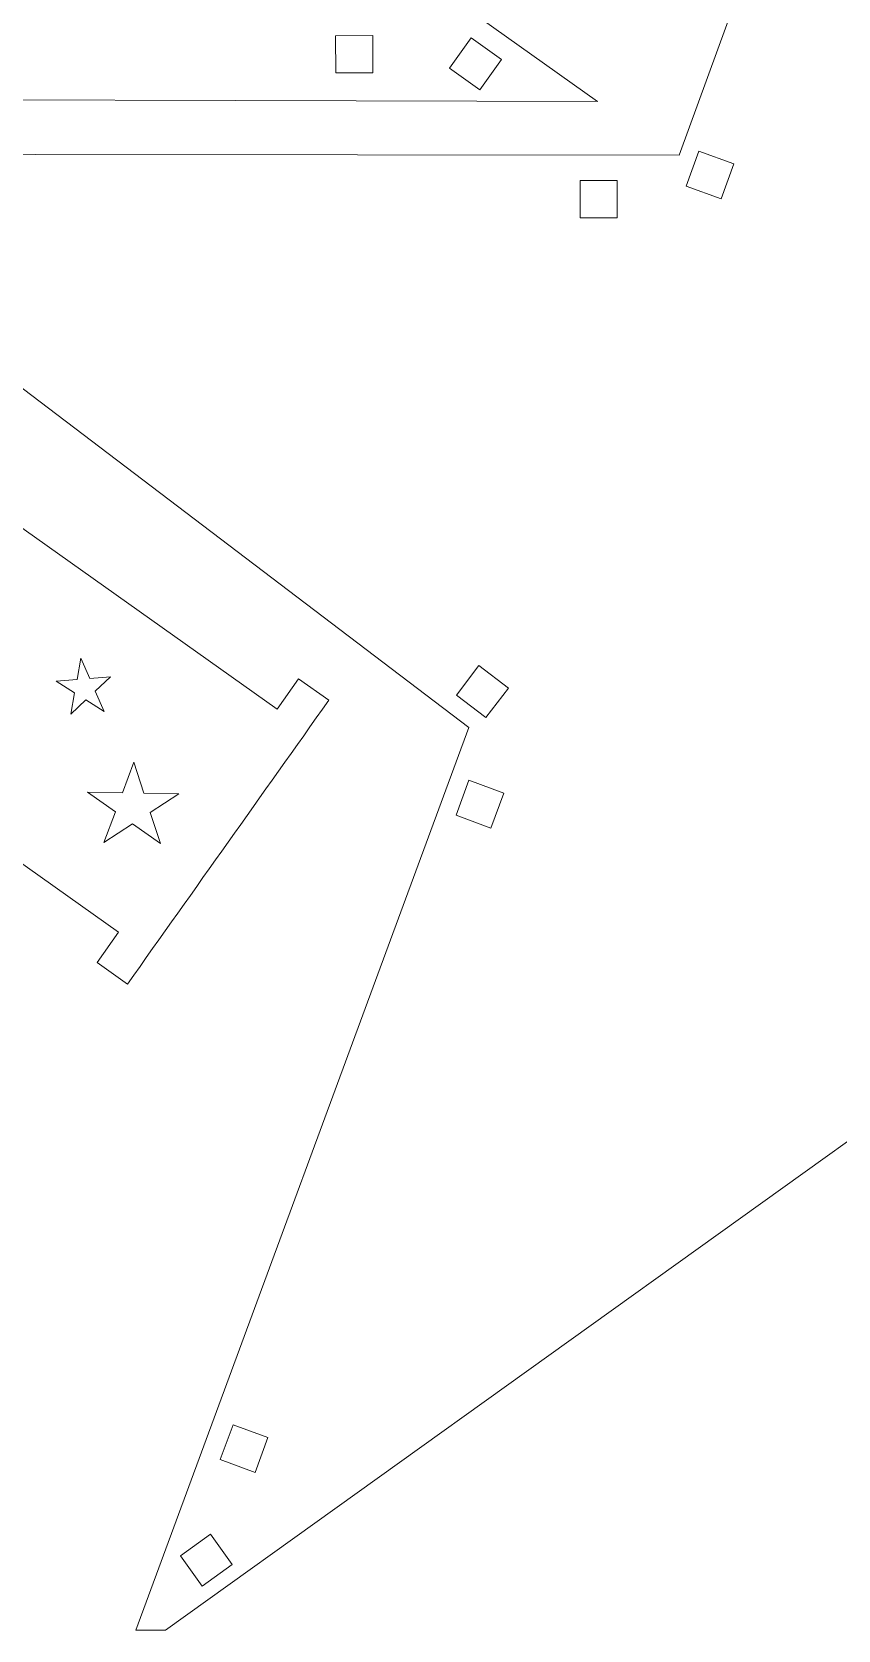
# Model space of a CAD drawing. Header units: centimetres. Extents: x -30.6 to 36.6, y -25.8 to 27.5.
# Drawn here: x 1.02 to 14.02, y -25.2 to 0.58 of the extents above; entities that cross this region are included whole.
import ezdxf

# ---------------------------------------------------------------- set-up
doc = ezdxf.new("R2010")
doc.units = ezdxf.units.CM
doc.header["$MEASUREMENT"] = 0
doc.layers.add('layer 1', color=7, linetype='Continuous')

msp = doc.modelspace()

# ---------------------------------------------------------------- linework, layer by layer
at = {"layer": 'layer 1', "color": 250, "lineweight": 9}
for points, knots in [([(-23.77008, 23.30807), (-23.77008, 23.30807), (-18.39378, 8.74883), (-18.39378, 8.74883), (-18.39378, 8.74883), (-18.39378, 8.74883), (-30.57854, -0.50437), (-30.57854, -0.50437), (-30.57854, -0.50437), (-30.57854, -0.50437), (-15.00344, -0.48715), (-15.00344, -0.48715), (-15.00344, -0.48715), (-15.00344, -0.48715), (-9.51318, -15.52955), (-9.51318, -15.52955), (-9.51318, -15.52955), (-9.51318, -15.52955), (-5.43356, -0.49517), (-5.43356, -0.49517), (-5.43356, -0.49517), (-5.43356, -0.49517), (10.14442, -0.53869), (10.14442, -0.53869), (10.14442, -0.53869), (10.14442, -0.53869), (-2.90936, 8.73579), (-2.90936, 8.73579), (-2.90936, 8.73579), (-2.90936, 8.73579), (1.1037, 23.30807), (1.1037, 23.30807), (1.1037, 23.30807), (1.1037, 23.30807), (0.64578, 23.30807), (0.64578, 23.30807), (0.64578, 23.30807), (0.64578, 23.30807), (-10.91922, 14.44893), (-10.91922, 14.44893), (-10.91922, 14.44893), (-10.91922, 14.44893), (-23.29166, 23.30807), (-23.29166, 23.30807), (-23.29166, 23.30807), (-23.29166, 23.30807), (-23.77008, 23.30807), (-23.77008, 23.30807)], [0, 0, 0, 0, 0.07692308, 0.07692308, 0.07692308, 0.07692308, 0.15384615, 0.15384615, 0.15384615, 0.15384615, 0.23076923, 0.23076923, 0.23076923, 0.23076923, 0.30769231, 0.30769231, 0.30769231, 0.30769231, 0.38461538, 0.38461538, 0.38461538, 0.38461538, 0.46153846, 0.46153846, 0.46153846, 0.46153846, 0.53846154, 0.53846154, 0.53846154, 0.53846154, 0.61538462, 0.61538462, 0.61538462, 0.61538462, 0.69230769, 0.69230769, 0.69230769, 0.69230769, 0.76923077, 0.76923077, 0.76923077, 0.76923077, 0.84615385, 0.84615385, 0.84615385, 0.84615385, 1, 1, 1, 1]), ([(27.11068, -25.19877), (27.11068, -25.19877), (27.56858, -25.19877), (27.56858, -25.19877), (27.56858, -25.19877), (27.56858, -25.19877), (23.55362, -10.62773), (23.55362, -10.62773), (23.55362, -10.62773), (23.55362, -10.62773), (36.60742, -1.35325), (36.60742, -1.35325), (36.60742, -1.35325), (36.60742, -1.35325), (21.0294, -1.39675), (21.0294, -1.39675), (21.0294, -1.39675), (21.0294, -1.39675), (16.9498, 13.63761), (16.9498, 13.63761), (16.9498, 13.63761), (16.9498, 13.63761), (11.45954, -1.40481), (11.45954, -1.40481), (11.45954, -1.40481), (11.45954, -1.40481), (-4.11556, -1.38757), (-4.11556, -1.38757), (-4.11556, -1.38757), (-4.11556, -1.38757), (8.06922, -10.64077), (8.06922, -10.64077), (8.06922, -10.64077), (8.06922, -10.64077), (2.6948, -25.19877), (2.6948, -25.19877), (2.6948, -25.19877), (2.6948, -25.19877), (3.17322, -25.19877), (3.17322, -25.19877), (3.17322, -25.19877), (3.17322, -25.19877), (15.54374, -16.34087), (15.54374, -16.34087), (15.54374, -16.34087), (15.54374, -16.34087), (27.11068, -25.19877), (27.11068, -25.19877)], [0, 0, 0, 0, 0.07692308, 0.07692308, 0.07692308, 0.07692308, 0.15384615, 0.15384615, 0.15384615, 0.15384615, 0.23076923, 0.23076923, 0.23076923, 0.23076923, 0.30769231, 0.30769231, 0.30769231, 0.30769231, 0.38461538, 0.38461538, 0.38461538, 0.38461538, 0.46153846, 0.46153846, 0.46153846, 0.46153846, 0.53846154, 0.53846154, 0.53846154, 0.53846154, 0.61538462, 0.61538462, 0.61538462, 0.61538462, 0.69230769, 0.69230769, 0.69230769, 0.69230769, 0.76923077, 0.76923077, 0.76923077, 0.76923077, 0.84615385, 0.84615385, 0.84615385, 0.84615385, 1, 1, 1, 1]), ([(5.91936, -0.07717), (5.91936, -0.07717), (6.51936, -0.07637), (6.51936, -0.07637), (6.51936, -0.07637), (6.51936, -0.07637), (6.51854, 0.52283), (6.51854, 0.52283), (6.51854, 0.52283), (6.51854, 0.52283), (5.91854, 0.52203), (5.91854, 0.52203), (5.91854, 0.52203), (5.91854, 0.52203), (5.91936, -0.07717), (5.91936, -0.07717)], [0, 0, 0, 0, 0.2, 0.2, 0.2, 0.2, 0.4, 0.4, 0.4, 0.4, 0.6, 0.6, 0.6, 0.6, 1, 1, 1, 1]), ([(8.59368, 0.13649), (8.59368, 0.13649), (8.10624, 0.48637), (8.10624, 0.48637), (8.10624, 0.48637), (8.10624, 0.48637), (7.75638, -0.00107), (7.75638, -0.00107), (7.75638, -0.00107), (7.75638, -0.00107), (8.24382, -0.35097), (8.24382, -0.35097), (8.24382, -0.35097), (8.24382, -0.35097), (8.59368, 0.13649), (8.59368, 0.13649)], [0, 0, 0, 0, 0.2, 0.2, 0.2, 0.2, 0.4, 0.4, 0.4, 0.4, 0.6, 0.6, 0.6, 0.6, 1, 1, 1, 1]), ([(11.57426, -1.90477), (11.57426, -1.90477), (11.78042, -1.34131), (11.78042, -1.34131), (11.78042, -1.34131), (11.78042, -1.34131), (12.3439, -1.54745), (12.3439, -1.54745), (12.3439, -1.54745), (12.3439, -1.54745), (12.13774, -2.11093), (12.13774, -2.11093), (12.13774, -2.11093), (12.13774, -2.11093), (11.57426, -1.90477), (11.57426, -1.90477)], [0, 0, 0, 0, 0.2, 0.2, 0.2, 0.2, 0.4, 0.4, 0.4, 0.4, 0.6, 0.6, 0.6, 0.6, 1, 1, 1, 1]), ([(9.86206, -1.81477), (9.86206, -1.81477), (10.46206, -1.81477), (10.46206, -1.81477), (10.46206, -1.81477), (10.46206, -1.81477), (10.46206, -2.41477), (10.46206, -2.41477), (10.46206, -2.41477), (10.46206, -2.41477), (9.86206, -2.41477), (9.86206, -2.41477), (9.86206, -2.41477), (9.86206, -2.41477), (9.86206, -1.81477), (9.86206, -1.81477)], [0, 0, 0, 0, 0.2, 0.2, 0.2, 0.2, 0.4, 0.4, 0.4, 0.4, 0.6, 0.6, 0.6, 0.6, 1, 1, 1, 1]), ([(-3.56538, -4.28067), (-3.56538, -4.28067), (4.97318, -10.34015), (4.97318, -10.34015), (4.97318, -10.34015), (4.97318, -10.34015), (5.32024, -9.85109), (5.32024, -9.85109), (5.32024, -9.85109), (5.32024, -9.85109), (5.80954, -10.19833), (5.80954, -10.19833), (5.80954, -10.19833), (4.72628, -11.72479), (3.64304, -13.25125), (2.55978, -14.77771), (2.55978, -14.77771), (2.55978, -14.77771), (2.07046, -14.43049), (2.07046, -14.43049), (2.07046, -14.43049), (2.07046, -14.43049), (2.41752, -13.94143), (2.41752, -13.94143), (2.41752, -13.94143), (2.41752, -13.94143), (-6.12108, -7.88195), (-6.12108, -7.88195), (-6.12108, -7.88195), (-6.12108, -7.88195), (-6.46814, -8.37103), (-6.46814, -8.37103), (-6.46814, -8.37103), (-6.46814, -8.37103), (-6.95746, -8.02377), (-6.95746, -8.02377), (-6.95746, -8.02377), (-5.8742, -6.49733), (-4.79092, -4.97085), (-3.70766, -3.44439), (-3.70766, -3.44439), (-3.70766, -3.44439), (-3.21834, -3.79161), (-3.21834, -3.79161), (-3.21834, -3.79161), (-3.21834, -3.79161), (-3.56538, -4.28067), (-3.56538, -4.28067)], [0, 0, 0, 0, 0.07692308, 0.07692308, 0.07692308, 0.07692308, 0.15384615, 0.15384615, 0.15384615, 0.15384615, 0.23076923, 0.23076923, 0.23076923, 0.23076923, 0.30769231, 0.30769231, 0.30769231, 0.30769231, 0.38461538, 0.38461538, 0.38461538, 0.38461538, 0.46153846, 0.46153846, 0.46153846, 0.46153846, 0.53846154, 0.53846154, 0.53846154, 0.53846154, 0.61538462, 0.61538462, 0.61538462, 0.61538462, 0.69230769, 0.69230769, 0.69230769, 0.69230769, 0.76923077, 0.76923077, 0.76923077, 0.76923077, 0.84615385, 0.84615385, 0.84615385, 0.84615385, 1, 1, 1, 1]), ([(2.28678, -9.82271), (2.28678, -9.82271), (2.0405, -10.05099), (2.0405, -10.05099), (2.0405, -10.05099), (2.0405, -10.05099), (2.18502, -10.37859), (2.18502, -10.37859), (2.18502, -10.37859), (2.18502, -10.37859), (1.88946, -10.19155), (1.88946, -10.19155), (1.88946, -10.19155), (1.88946, -10.19155), (1.64404, -10.42085), (1.64404, -10.42085), (1.64404, -10.42085), (1.64404, -10.42085), (1.70766, -10.07697), (1.70766, -10.07697), (1.70766, -10.07697), (1.70766, -10.07697), (1.41146, -9.89109), (1.41146, -9.89109), (1.41146, -9.89109), (1.41146, -9.89109), (1.7463, -9.86561), (1.7463, -9.86561), (1.7463, -9.86561), (1.7463, -9.86561), (1.80864, -9.52141), (1.80864, -9.52141), (1.80864, -9.52141), (1.80864, -9.52141), (1.95204, -9.84955), (1.95204, -9.84955), (1.95204, -9.84955), (1.95204, -9.84955), (2.28678, -9.82271), (2.28678, -9.82271)], [0, 0, 0, 0, 0.09090909, 0.09090909, 0.09090909, 0.09090909, 0.18181818, 0.18181818, 0.18181818, 0.18181818, 0.27272727, 0.27272727, 0.27272727, 0.27272727, 0.36363636, 0.36363636, 0.36363636, 0.36363636, 0.45454545, 0.45454545, 0.45454545, 0.45454545, 0.54545455, 0.54545455, 0.54545455, 0.54545455, 0.63636364, 0.63636364, 0.63636364, 0.63636364, 0.72727273, 0.72727273, 0.72727273, 0.72727273, 0.81818182, 0.81818182, 0.81818182, 0.81818182, 1, 1, 1, 1]), ([(7.8674, -10.11451), (7.8674, -10.11451), (8.3445, -10.47837), (8.3445, -10.47837), (8.3445, -10.47837), (8.3445, -10.47837), (8.70834, -10.00125), (8.70834, -10.00125), (8.70834, -10.00125), (8.70834, -10.00125), (8.23124, -9.63741), (8.23124, -9.63741), (8.23124, -9.63741), (8.23124, -9.63741), (7.8674, -10.11451), (7.8674, -10.11451)], [0, 0, 0, 0, 0.2, 0.2, 0.2, 0.2, 0.4, 0.4, 0.4, 0.4, 0.6, 0.6, 0.6, 0.6, 1, 1, 1, 1]), ([(2.66268, -11.19551), (2.66268, -11.19551), (2.82602, -11.69911), (2.82602, -11.69911), (2.82602, -11.69911), (2.82602, -11.69911), (3.39046, -11.70949), (3.39046, -11.70949), (3.39046, -11.70949), (3.39046, -11.70949), (2.927, -12.00837), (2.927, -12.00837), (2.927, -12.00837), (2.927, -12.00837), (3.0924, -12.51139), (3.0924, -12.51139), (3.0924, -12.51139), (3.0924, -12.51139), (2.6426, -12.19249), (2.6426, -12.19249), (2.6426, -12.19249), (2.6426, -12.19249), (2.18032, -12.49307), (2.18032, -12.49307), (2.18032, -12.49307), (2.18032, -12.49307), (2.36586, -11.99709), (2.36586, -11.99709), (2.36586, -11.99709), (2.36586, -11.99709), (1.91476, -11.67981), (1.91476, -11.67981), (1.91476, -11.67981), (1.91476, -11.67981), (2.4792, -11.69217), (2.4792, -11.69217), (2.4792, -11.69217), (2.4792, -11.69217), (2.66268, -11.19551), (2.66268, -11.19551)], [0, 0, 0, 0, 0.09090909, 0.09090909, 0.09090909, 0.09090909, 0.18181818, 0.18181818, 0.18181818, 0.18181818, 0.27272727, 0.27272727, 0.27272727, 0.27272727, 0.36363636, 0.36363636, 0.36363636, 0.36363636, 0.45454545, 0.45454545, 0.45454545, 0.45454545, 0.54545455, 0.54545455, 0.54545455, 0.54545455, 0.63636364, 0.63636364, 0.63636364, 0.63636364, 0.72727273, 0.72727273, 0.72727273, 0.72727273, 0.81818182, 0.81818182, 0.81818182, 0.81818182, 1, 1, 1, 1]), ([(7.86104, -12.05385), (7.86104, -12.05385), (8.0672, -11.49039), (8.0672, -11.49039), (8.0672, -11.49039), (8.0672, -11.49039), (8.63066, -11.69653), (8.63066, -11.69653), (8.63066, -11.69653), (8.63066, -11.69653), (8.42452, -12.26001), (8.42452, -12.26001), (8.42452, -12.26001), (8.42452, -12.26001), (7.86104, -12.05385), (7.86104, -12.05385)], [0, 0, 0, 0, 0.2, 0.2, 0.2, 0.2, 0.4, 0.4, 0.4, 0.4, 0.6, 0.6, 0.6, 0.6, 1, 1, 1, 1]), ([(4.0574, -22.45005), (4.0574, -22.45005), (4.26356, -21.88659), (4.26356, -21.88659), (4.26356, -21.88659), (4.26356, -21.88659), (4.82702, -22.09273), (4.82702, -22.09273), (4.82702, -22.09273), (4.82702, -22.09273), (4.62088, -22.65621), (4.62088, -22.65621), (4.62088, -22.65621), (4.62088, -22.65621), (4.0574, -22.45005), (4.0574, -22.45005)], [0, 0, 0, 0, 0.2, 0.2, 0.2, 0.2, 0.4, 0.4, 0.4, 0.4, 0.6, 0.6, 0.6, 0.6, 1, 1, 1, 1]), ([(3.76452, -24.49001), (3.76452, -24.49001), (4.25196, -24.14013), (4.25196, -24.14013), (4.25196, -24.14013), (4.25196, -24.14013), (3.90206, -23.65271), (3.90206, -23.65271), (3.90206, -23.65271), (3.90206, -23.65271), (3.41462, -24.00257), (3.41462, -24.00257), (3.41462, -24.00257), (3.41462, -24.00257), (3.76452, -24.49001), (3.76452, -24.49001)], [0, 0, 0, 0, 0.2, 0.2, 0.2, 0.2, 0.4, 0.4, 0.4, 0.4, 0.6, 0.6, 0.6, 0.6, 1, 1, 1, 1])]:
    msp.add_open_spline(points, degree=3, knots=knots, dxfattribs=at)

doc.saveas('drawing.dxf')
